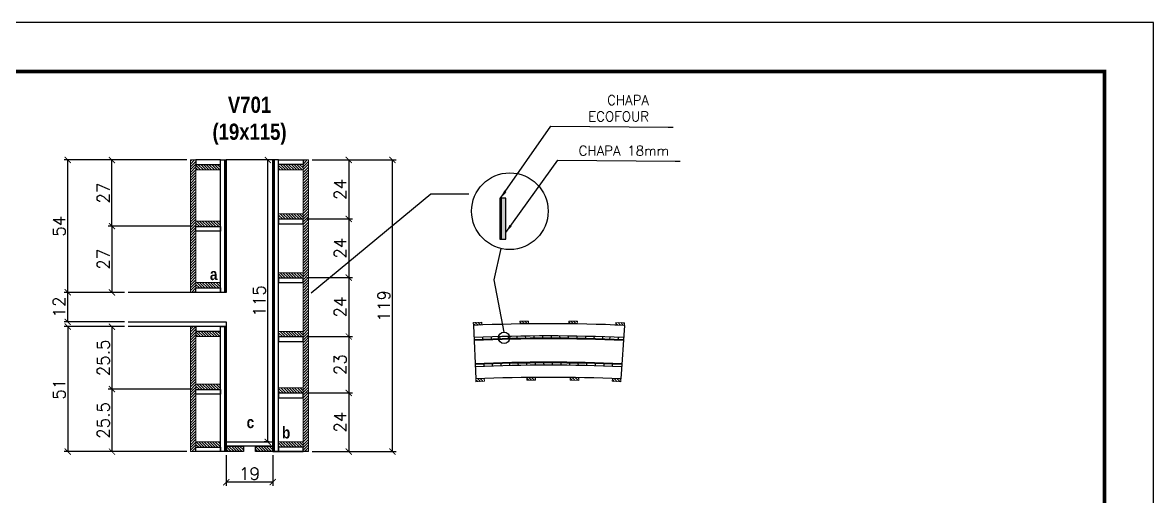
# Model space of a CAD drawing. Extents: x 3309 to 9563, y -2522 to 14608.
# Drawn here: x 7054 to 7978, y 8478 to 8865 of the extents above; entities that cross this region are included whole.
import ezdxf

# ---------------------------------------------------------------- set-up
doc = ezdxf.new("R2010")
doc.units = 0
doc.header["$PDMODE"] = 35
doc.header["$PDSIZE"] = -10
doc.linetypes.add('DASHED', pattern=[0.75, 0.5, -0.25])
for name, color, linetype, lineweight in [('CONCRETO', 251, 'Continuous', 25), ('contorno de painel', 7, 'Continuous', 13), ('Folhas', 255, 'Continuous', 9), ('Hachura', 251, 'Continuous', 9), ('Madeira', 126, 'Continuous', 18), ('SARRAFO DE PRESSAO', 251, 'DASHED', 9)]:
    doc.layers.add(name, color=color, linetype=linetype, lineweight=lineweight)
for name, color, linetype in [('COTA', 241, 'Continuous'), ('Cota Seção (2x)', 4, 'Continuous'), ('detalhes', 4, 'Continuous'), ('NOMENCLATURA', 7, 'Continuous'), ('Painéis', 200, 'Continuous'), ('SARR_2.2x7', 40, 'Continuous')]:
    doc.layers.add(name, color=color, linetype=linetype)
doc.layers.add('Laje_Perimetro', color=7, linetype='Continuous', plot=False)
doc.styles.add('COTA TECNICA', font='techl___.ttf', dxfattribs={"height": 10})
doc.styles.add('Romans', font='romans.shx')
doc.styles.add('TECNICA', font='techb___.ttf', dxfattribs={"height": 10})
doc.dimstyles.new('Cota Seção (2x)', dxfattribs={"dimtxt": 10, "dimasz": 5, "dimexe": 3, "dimexo": 3, "dimgap": 2, "dimtad": 3, "dimdec": 1, "dimlfac": 0.5, "dimzin": 12, "dimdsep": 46, "dimtxsty": 'Romans', "dimblk": 'ARCHTICK', "dimcen": 0, "dimclrd": 4, "dimclre": 4, "dimclrt": 1, "dimadec": 1, "dimazin": 3, "dimtfac": 1, "dimtdec": 1, "dimtmove": 0, "dimatfit": 3, "dimldrblk": 'OBLIQUE', "dimfxl": 1, "dimtolj": 1, "dimtzin": 12, "dimarcsym": 0})
doc.dimstyles.new('PAINEL', dxfattribs={"dimtxt": 10, "dimasz": 3, "dimexe": 3, "dimexo": 3, "dimgap": 3, "dimtad": 1, "dimdec": 1, "dimzin": 12, "dimdsep": 46, "dimtxsty": 'COTA TECNICA', "dimblk1": 'OBLIQUE', "dimblk2": 'OBLIQUE', "dimsah": 1, "dimcen": 0.9, "dimclrd": 4, "dimclre": 4, "dimclrt": 240, "dimadec": 1, "dimazin": 3, "dimtfac": 1, "dimtdec": 1, "dimtmove": 0, "dimatfit": 3, "dimfxl": 1, "dimtolj": 1, "dimtzin": 12, "dimarcsym": 0})
pattern_1 = [(315, (30181.3873, 515.2424), (1.12253202, 1.12253202), [])]
pattern_2 = [(225, (-1038.4745, -14218.932), (1.12253202, -1.12253202), [])]
pattern_3 = [(315, (30181.3873, 571.2424), (1.12253202, 1.12253202), [])]

# ---------------------------------------------------------------- blocks, each defined once
blk = doc.blocks.new('9999999999')
at = {"layer": 'Folhas'}
blk.add_lwpolyline([(98138.98, 34190.21), (99623.98, 34190.21), (99623.98, 35240.21), (98138.98, 35240.21)], close=True, dxfattribs=at)
at = {"layer": 'Folhas', "color": 30, "const_width": 3}
blk.add_lwpolyline([(98213.98, 34230.21), (99583.98, 34230.21), (99583.98, 35200.21), (98213.98, 35200.21)], close=True, dxfattribs=at)
blk = doc.blocks.new('_ArchTick')
at = {"color": 0, "linetype": 'ByBlock', "const_width": 0.15}
blk.add_lwpolyline([(-0.5, -0.5), (0.5, 0.5)], dxfattribs=at)
blk = doc.blocks.new('*D2768')
at = {"layer": 'COTA', "color": 4, "lineweight": -2, "transparency": 16777216}
for p, q in [((7137.37, 8644.89), (7087.86, 8644.89)), ((7090.86, 8620.89), (7090.86, 8644.89)), ((7137.37, 8620.89), (7087.86, 8620.89))]:
    blk.add_line(p, q, dxfattribs=at)
at = {"layer": 'Defpoints', "color": 0, "transparency": 16777216}
for p in [(7090.86, 8644.89), (7140.37, 8644.89), (7140.37, 8620.89)]:
    blk.add_point(p, dxfattribs=at)
at = {"layer": 'COTA', "color": 4, "lineweight": -2, "transparency": 16777216, "xscale": 5, "yscale": 5, "zscale": 5}
for p, rotation in [((7090.86, 8644.89), 90), ((7090.86, 8620.89), 270)]:
    blk.add_blockref('_ArchTick', p, dxfattribs=dict(at, rotation=rotation))
at = {"layer": 'COTA', "color": 1, "transparency": 16777216, "insert": (7083.86, 8632.89), "char_height": 10, "attachment_point": 5, "rotation": 90, "style": 'Romans'}
blk.add_mtext('\\A1;12', dxfattribs=at)
blk = doc.blocks.new('_Oblique')
at = {"color": 0, "linetype": 'ByBlock', "lineweight": -2}
blk.add_line((-0.5, -0.5), (0.5, 0.5), dxfattribs=at)
blk = doc.blocks.new('*D2769')
at = {"layer": 'COTA', "color": 4, "lineweight": -2, "transparency": 16777216}
for p, q in [((7188.17, 8752.89), (7087.86, 8752.89)), ((7090.86, 8644.89), (7090.86, 8752.89)), ((7137.37, 8644.89), (7087.86, 8644.89))]:
    blk.add_line(p, q, dxfattribs=at)
at = {"layer": 'Defpoints', "color": 0, "transparency": 16777216}
for p in [(7090.86, 8752.89), (7191.17, 8752.89), (7140.37, 8644.89)]:
    blk.add_point(p, dxfattribs=at)
at = {"layer": 'COTA', "color": 4, "lineweight": -2, "transparency": 16777216, "xscale": 5, "yscale": 5, "zscale": 5}
for p, rotation in [((7090.86, 8752.89), 90), ((7090.86, 8644.89), 270)]:
    blk.add_blockref('_ArchTick', p, dxfattribs=dict(at, rotation=rotation))
at = {"layer": 'COTA', "color": 1, "transparency": 16777216, "insert": (7083.86, 8698.89), "char_height": 10, "attachment_point": 5, "rotation": 90, "style": 'Romans'}
blk.add_mtext('\\A1;54', dxfattribs=at)
blk = doc.blocks.new('*D2770')
at = {"layer": 'COTA', "color": 4, "lineweight": -2, "transparency": 16777216}
for p, q in [((7255.37, 8752.89), (7251.32, 8752.89)), ((7254.32, 8522.89), (7254.32, 8752.89)), ((7255.37, 8522.89), (7251.32, 8522.89))]:
    blk.add_line(p, q, dxfattribs=at)
at = {"layer": 'Defpoints', "color": 0, "transparency": 16777216}
for p in [(7254.32, 8752.89), (7258.37, 8752.89), (7258.37, 8522.89)]:
    blk.add_point(p, dxfattribs=at)
at = {"layer": 'COTA', "color": 4, "lineweight": -2, "transparency": 16777216, "xscale": 5, "yscale": 5, "zscale": 5}
for p, rotation in [((7254.32, 8752.89), 90), ((7254.32, 8522.89), 270)]:
    blk.add_blockref('_ArchTick', p, dxfattribs=dict(at, rotation=rotation))
at = {"layer": 'COTA', "color": 1, "transparency": 16777216, "insert": (7247.32, 8637.89), "char_height": 10, "attachment_point": 5, "rotation": 90, "style": 'Romans'}
blk.add_mtext('\\A1;115', dxfattribs=at)
blk = doc.blocks.new('*D2771')
at = {"layer": 'COTA', "color": 4, "lineweight": -2, "transparency": 16777216}
for p, q in [((7220.37, 8511.89), (7220.37, 8486.95)), ((7258.37, 8511.89), (7258.37, 8486.95)), ((7258.37, 8489.95), (7220.37, 8489.95))]:
    blk.add_line(p, q, dxfattribs=at)
at = {"layer": 'Defpoints', "color": 0, "transparency": 16777216}
for p in [(7220.37, 8514.89), (7258.37, 8514.89), (7220.37, 8489.95)]:
    blk.add_point(p, dxfattribs=at)
at = {"layer": 'COTA', "color": 4, "lineweight": -2, "transparency": 16777216, "xscale": 5, "yscale": 5, "zscale": 5, "rotation": 180}
blk.add_blockref('_ArchTick', (7220.37, 8489.95), dxfattribs=at)
at = {"layer": 'COTA', "color": 4, "lineweight": -2, "transparency": 16777216, "xscale": 5, "yscale": 5, "zscale": 5}
blk.add_blockref('_ArchTick', (7258.37, 8489.95), dxfattribs=at)
at = {"layer": 'COTA', "color": 1, "transparency": 16777216, "insert": (7239.37, 8496.95), "char_height": 10, "attachment_point": 5, "style": 'Romans'}
blk.add_mtext('\\A1;19', dxfattribs=at)
blk = doc.blocks.new('*D2772')
at = {"layer": 'COTA', "color": 4, "lineweight": -2, "transparency": 16777216}
for p, q in [((7192.57, 8698.89), (7124, 8698.89)), ((7127, 8698.89), (7127, 8644.89)), ((7137.37, 8644.89), (7124, 8644.89))]:
    blk.add_line(p, q, dxfattribs=at)
at = {"layer": 'Defpoints', "color": 0, "transparency": 16777216}
for p in [(7195.57, 8698.89), (7127, 8644.89), (7140.37, 8644.89)]:
    blk.add_point(p, dxfattribs=at)
at = {"layer": 'COTA', "color": 4, "lineweight": -2, "transparency": 16777216, "xscale": 5, "yscale": 5, "zscale": 5}
for p, rotation in [((7127, 8698.89), 90), ((7127, 8644.89), 270)]:
    blk.add_blockref('_ArchTick', p, dxfattribs=dict(at, rotation=rotation))
at = {"layer": 'COTA', "color": 1, "transparency": 16777216, "insert": (7120, 8671.89), "char_height": 10, "attachment_point": 5, "rotation": 90, "style": 'Romans'}
blk.add_mtext('\\A1;27', dxfattribs=at)
blk = doc.blocks.new('*D2773')
at = {"layer": 'COTA', "color": 4, "lineweight": -2, "transparency": 16777216}
for p, q in [((7188.17, 8752.89), (7124, 8752.89)), ((7127, 8698.89), (7127, 8752.89)), ((7192.57, 8698.89), (7124, 8698.89))]:
    blk.add_line(p, q, dxfattribs=at)
at = {"layer": 'Defpoints', "color": 0, "transparency": 16777216}
for p in [(7127, 8752.89), (7191.17, 8752.89), (7195.57, 8698.89)]:
    blk.add_point(p, dxfattribs=at)
at = {"layer": 'COTA', "color": 4, "lineweight": -2, "transparency": 16777216, "xscale": 5, "yscale": 5, "zscale": 5}
for p, rotation in [((7127, 8752.89), 90), ((7127, 8698.89), 270)]:
    blk.add_blockref('_ArchTick', p, dxfattribs=dict(at, rotation=rotation))
at = {"layer": 'COTA', "color": 1, "transparency": 16777216, "insert": (7120, 8725.89), "char_height": 10, "attachment_point": 5, "rotation": 90, "style": 'Romans'}
blk.add_mtext('\\A1;27', dxfattribs=at)
blk = doc.blocks.new('*D2767')
at = {"layer": 'COTA', "color": 4, "lineweight": -2, "transparency": 16777216}
for p, q in [((7290.57, 8752.89), (7359.15, 8752.89)), ((7356.15, 8514.89), (7356.15, 8752.89)), ((7290.57, 8514.89), (7359.15, 8514.89))]:
    blk.add_line(p, q, dxfattribs=at)
at = {"layer": 'Defpoints', "color": 0, "transparency": 16777216}
for p in [(7287.57, 8752.89), (7356.15, 8752.89), (7287.57, 8514.89)]:
    blk.add_point(p, dxfattribs=at)
at = {"layer": 'COTA', "color": 4, "lineweight": -2, "transparency": 16777216, "xscale": 5, "yscale": 5, "zscale": 5}
for p, rotation in [((7356.15, 8752.89), 90), ((7356.15, 8514.89), 270)]:
    blk.add_blockref('_ArchTick', p, dxfattribs=dict(at, rotation=rotation))
at = {"layer": 'COTA', "color": 1, "transparency": 16777216, "insert": (7349.15, 8633.89), "char_height": 10, "attachment_point": 5, "rotation": 90, "style": 'Romans'}
blk.add_mtext('\\A1;119', dxfattribs=at)
blk = doc.blocks.new('*D2774')
at = {"layer": 'COTA', "color": 4, "lineweight": -2, "transparency": 16777216}
for p, q in [((7137.37, 8616.89), (7087.86, 8616.89)), ((7090.86, 8616.89), (7090.86, 8514.89)), ((7188.17, 8514.89), (7087.86, 8514.89))]:
    blk.add_line(p, q, dxfattribs=at)
at = {"layer": 'Defpoints', "color": 0, "transparency": 16777216}
for p in [(7140.37, 8616.89), (7090.86, 8514.89), (7191.17, 8514.89)]:
    blk.add_point(p, dxfattribs=at)
at = {"layer": 'COTA', "color": 4, "lineweight": -2, "transparency": 16777216, "xscale": 5, "yscale": 5, "zscale": 5}
for p, rotation in [((7090.86, 8616.89), 90), ((7090.86, 8514.89), 270)]:
    blk.add_blockref('_ArchTick', p, dxfattribs=dict(at, rotation=rotation))
at = {"layer": 'COTA', "color": 1, "transparency": 16777216, "insert": (7083.86, 8565.89), "char_height": 10, "attachment_point": 5, "rotation": 90, "style": 'Romans'}
blk.add_mtext('\\A1;51', dxfattribs=at)
blk = doc.blocks.new('*D2775')
at = {"layer": 'COTA', "color": 4, "lineweight": -2, "transparency": 16777216}
for p, q in [((7137.37, 8616.89), (7124, 8616.89)), ((7127, 8616.89), (7127, 8565.89)), ((7192.57, 8565.89), (7124, 8565.89))]:
    blk.add_line(p, q, dxfattribs=at)
at = {"layer": 'Defpoints', "color": 0, "transparency": 16777216}
for p in [(7140.37, 8616.89), (7127, 8565.89), (7195.57, 8565.89)]:
    blk.add_point(p, dxfattribs=at)
at = {"layer": 'COTA', "color": 4, "lineweight": -2, "transparency": 16777216, "xscale": 5, "yscale": 5, "zscale": 5}
for p, rotation in [((7127, 8616.89), 90), ((7127, 8565.89), 270)]:
    blk.add_blockref('_ArchTick', p, dxfattribs=dict(at, rotation=rotation))
at = {"layer": 'COTA', "color": 1, "transparency": 16777216, "insert": (7120, 8591.39), "char_height": 10, "attachment_point": 5, "rotation": 90, "style": 'Romans'}
blk.add_mtext('\\A1;25.5', dxfattribs=at)
blk = doc.blocks.new('*D2776')
at = {"layer": 'COTA', "color": 4, "lineweight": -2, "transparency": 16777216}
for p, q in [((7192.57, 8565.89), (7124, 8565.89)), ((7127, 8565.89), (7127, 8514.89)), ((7188.17, 8514.89), (7124, 8514.89))]:
    blk.add_line(p, q, dxfattribs=at)
at = {"layer": 'Defpoints', "color": 0, "transparency": 16777216}
for p in [(7195.57, 8565.89), (7127, 8514.89), (7191.17, 8514.89)]:
    blk.add_point(p, dxfattribs=at)
at = {"layer": 'COTA', "color": 4, "lineweight": -2, "transparency": 16777216, "xscale": 5, "yscale": 5, "zscale": 5}
for p, rotation in [((7127, 8565.89), 90), ((7127, 8514.89), 270)]:
    blk.add_blockref('_ArchTick', p, dxfattribs=dict(at, rotation=rotation))
at = {"layer": 'COTA', "color": 1, "transparency": 16777216, "insert": (7120, 8540.39), "char_height": 10, "attachment_point": 5, "rotation": 90, "style": 'Romans'}
blk.add_mtext('\\A1;25.5', dxfattribs=at)
blk = doc.blocks.new('*D2777')
at = {"layer": 'COTA', "color": 4, "lineweight": -2, "transparency": 16777216}
for p, q in [((7290.57, 8752.89), (7323.49, 8752.89)), ((7320.49, 8752.89), (7320.49, 8704.89)), ((7286.17, 8704.89), (7323.49, 8704.89))]:
    blk.add_line(p, q, dxfattribs=at)
at = {"layer": 'Defpoints', "color": 0, "transparency": 16777216}
for p in [(7287.57, 8752.89), (7283.17, 8704.89), (7320.49, 8704.89)]:
    blk.add_point(p, dxfattribs=at)
at = {"layer": 'COTA', "color": 4, "lineweight": -2, "transparency": 16777216, "xscale": 5, "yscale": 5, "zscale": 5}
for p, rotation in [((7320.49, 8752.89), 90), ((7320.49, 8704.89), 270)]:
    blk.add_blockref('_ArchTick', p, dxfattribs=dict(at, rotation=rotation))
at = {"layer": 'COTA', "color": 1, "transparency": 16777216, "insert": (7313.49, 8728.89), "char_height": 10, "attachment_point": 5, "rotation": 90, "style": 'Romans'}
blk.add_mtext('\\A1;24', dxfattribs=at)
blk = doc.blocks.new('*D2778')
at = {"layer": 'COTA', "color": 4, "lineweight": -2, "transparency": 16777216}
for p, q in [((7286.17, 8704.89), (7323.49, 8704.89)), ((7320.49, 8704.89), (7320.49, 8656.89)), ((7286.17, 8656.89), (7323.49, 8656.89))]:
    blk.add_line(p, q, dxfattribs=at)
at = {"layer": 'Defpoints', "color": 0, "transparency": 16777216}
for p in [(7283.17, 8704.89), (7283.17, 8656.89), (7320.49, 8656.89)]:
    blk.add_point(p, dxfattribs=at)
at = {"layer": 'COTA', "color": 4, "lineweight": -2, "transparency": 16777216, "xscale": 5, "yscale": 5, "zscale": 5}
for p, rotation in [((7320.49, 8704.89), 90), ((7320.49, 8656.89), 270)]:
    blk.add_blockref('_ArchTick', p, dxfattribs=dict(at, rotation=rotation))
at = {"layer": 'COTA', "color": 1, "transparency": 16777216, "insert": (7313.49, 8680.89), "char_height": 10, "attachment_point": 5, "rotation": 90, "style": 'Romans'}
blk.add_mtext('\\A1;24', dxfattribs=at)
blk = doc.blocks.new('*D2779')
at = {"layer": 'COTA', "color": 4, "lineweight": -2, "transparency": 16777216}
for p, q in [((7286.17, 8656.89), (7323.49, 8656.89)), ((7320.49, 8656.89), (7320.49, 8608.89)), ((7286.17, 8608.89), (7323.49, 8608.89))]:
    blk.add_line(p, q, dxfattribs=at)
at = {"layer": 'Defpoints', "color": 0, "transparency": 16777216}
for p in [(7283.17, 8656.89), (7283.17, 8608.89), (7320.49, 8608.89)]:
    blk.add_point(p, dxfattribs=at)
at = {"layer": 'COTA', "color": 4, "lineweight": -2, "transparency": 16777216, "xscale": 5, "yscale": 5, "zscale": 5}
for p, rotation in [((7320.49, 8656.89), 90), ((7320.49, 8608.89), 270)]:
    blk.add_blockref('_ArchTick', p, dxfattribs=dict(at, rotation=rotation))
at = {"layer": 'COTA', "color": 1, "transparency": 16777216, "insert": (7313.49, 8632.89), "char_height": 10, "attachment_point": 5, "rotation": 90, "style": 'Romans'}
blk.add_mtext('\\A1;24', dxfattribs=at)
blk = doc.blocks.new('*D2780')
at = {"layer": 'COTA', "color": 4, "lineweight": -2, "transparency": 16777216}
for p, q in [((7286.17, 8608.89), (7323.49, 8608.89)), ((7320.49, 8608.89), (7320.49, 8562.89)), ((7286.17, 8562.89), (7323.49, 8562.89))]:
    blk.add_line(p, q, dxfattribs=at)
at = {"layer": 'Defpoints', "color": 0, "transparency": 16777216}
for p in [(7283.17, 8608.89), (7283.17, 8562.89), (7320.49, 8562.89)]:
    blk.add_point(p, dxfattribs=at)
at = {"layer": 'COTA', "color": 4, "lineweight": -2, "transparency": 16777216, "xscale": 5, "yscale": 5, "zscale": 5}
for p, rotation in [((7320.49, 8608.89), 90), ((7320.49, 8562.89), 270)]:
    blk.add_blockref('_ArchTick', p, dxfattribs=dict(at, rotation=rotation))
at = {"layer": 'COTA', "color": 1, "transparency": 16777216, "insert": (7313.49, 8585.89), "char_height": 10, "attachment_point": 5, "rotation": 90, "style": 'Romans'}
blk.add_mtext('\\A1;23', dxfattribs=at)
blk = doc.blocks.new('*D2781')
at = {"layer": 'COTA', "color": 4, "lineweight": -2, "transparency": 16777216}
for p, q in [((7286.17, 8562.89), (7323.49, 8562.89)), ((7320.49, 8562.89), (7320.49, 8514.89)), ((7290.57, 8514.89), (7323.49, 8514.89))]:
    blk.add_line(p, q, dxfattribs=at)
at = {"layer": 'Defpoints', "color": 0, "transparency": 16777216}
for p in [(7283.17, 8562.89), (7287.57, 8514.89), (7320.49, 8514.89)]:
    blk.add_point(p, dxfattribs=at)
at = {"layer": 'COTA', "color": 4, "lineweight": -2, "transparency": 16777216, "xscale": 5, "yscale": 5, "zscale": 5}
for p, rotation in [((7320.49, 8562.89), 90), ((7320.49, 8514.89), 270)]:
    blk.add_blockref('_ArchTick', p, dxfattribs=dict(at, rotation=rotation))
at = {"layer": 'COTA', "color": 1, "transparency": 16777216, "insert": (7313.49, 8538.89), "char_height": 10, "attachment_point": 5, "rotation": 90, "style": 'Romans'}
blk.add_mtext('\\A1;24', dxfattribs=at)

msp = doc.modelspace()

# ---------------------------------------------------------------- hatches: boundary and pattern name
at = {"layer": 'Hachura'}
h = msp.add_hatch(dxfattribs=at)
h.set_pattern_fill('ANSI31', color=256, scale=0.5, angle=180, style=0)
h.set_pattern_definition(pattern_2)
h.paths.add_polyline_path([(7191.17, 8752.89), (7195.57, 8752.89), (7195.57, 8644.89), (7191.17, 8644.89)])
h = msp.add_hatch(dxfattribs=at)
h.set_pattern_fill('ANSI31', color=256, scale=0.5, angle=270, style=0)
h.set_pattern_definition(pattern_1)
h.paths.add_polyline_path([(7195.57, 8744.89), (7195.57, 8749.29), (7215.57, 8749.29), (7215.57, 8744.89)])
h = msp.add_hatch(dxfattribs=at)
h.set_pattern_fill('ANSI31', color=256, scale=0.5, angle=270, style=0)
h.set_pattern_definition(pattern_1)
h.paths.add_polyline_path([(7283.17, 8744.89), (7283.17, 8749.29), (7263.17, 8749.29), (7263.17, 8744.89)])
h = msp.add_hatch(dxfattribs=at)
h.set_pattern_fill('ANSI31', color=256, scale=0.5, angle=180, style=0)
h.set_pattern_definition(pattern_2)
h.paths.add_polyline_path([(7287.57, 8752.89), (7283.17, 8752.89), (7283.17, 8514.89), (7287.57, 8514.89)])
h = msp.add_hatch(color=256, dxfattribs=at)
h.dxf.hatch_style = 1
h.paths.add_polyline_path([(7448.68, 8721.65), (7445.08, 8721.65), (7445.08, 8688.34), (7448.68, 8688.34)])
h = msp.add_hatch(dxfattribs=at)
h.set_pattern_fill('ANSI31', color=256, scale=0.5, angle=270, style=0)
h.set_pattern_definition([(315, (30181.3873, 535.2424), (1.12253202, 1.12253202), [])])
h.paths.add_polyline_path([(7195.57, 8702.89), (7195.57, 8698.49), (7215.57, 8698.49), (7215.57, 8702.89)])
h = msp.add_hatch(dxfattribs=at)
h.set_pattern_fill('ANSI31', color=256, scale=0.5, angle=270, style=0)
h.set_pattern_definition(pattern_3)
h.paths.add_polyline_path([(7283.17, 8708.89), (7283.17, 8704.49), (7263.17, 8704.49), (7263.17, 8708.89)])
h = msp.add_hatch(dxfattribs=at)
h.set_pattern_fill('ANSI31', color=256, scale=0.5, angle=270, style=0)
h.set_pattern_definition([(315, (30181.3873, 523.2424), (1.12253202, 1.12253202), [])])
h.paths.add_polyline_path([(7283.17, 8660.89), (7283.17, 8656.49), (7263.17, 8656.49), (7263.17, 8660.89)])
h = msp.add_hatch(dxfattribs=at)
h.set_pattern_fill('ANSI31', color=256, scale=0.5, angle=270, style=0)
h.set_pattern_definition([(315, (30181.3873, 485.2424), (1.12253202, 1.12253202), [])])
h.paths.add_polyline_path([(7195.57, 8652.89), (7195.57, 8648.49), (7215.57, 8648.49), (7215.57, 8652.89)])
h = msp.add_hatch(dxfattribs=at)
h.set_pattern_fill('ANSI31', color=256, scale=0.5, angle=272.38709, style=0)
h.set_pattern_definition([(317.387087, (30730.9312, 1352.817), (1.07480393, 1.16831193), [])])
h.paths.add_polyline_path([(7422.29, 8617.95), (7422.2, 8620.15), (7429.19, 8620.44), (7429.28, 8618.24)])
h = msp.add_hatch(dxfattribs=at)
h.set_pattern_fill('ANSI31', color=256, scale=0.5, angle=270.81463, style=0)
h.set_pattern_definition([(315.81463, (30560.8763, 717.0978), (1.10645896, 1.13837815), [])])
h.paths.add_polyline_path([(7460.38, 8619.11), (7460.35, 8621.31), (7467.34, 8621.41), (7467.38, 8619.21)])
h = msp.add_hatch(dxfattribs=at)
h.set_pattern_fill('ANSI31', color=256, scale=0.5, angle=269.16676, style=0)
h.set_pattern_definition([(314.1667616, (30363.9261, 56.1631), (1.13873744, 1.10608918), [])])
h.paths.add_polyline_path([(7500.22, 8619.2), (7500.25, 8621.4), (7507.25, 8621.3), (7507.22, 8619.1)])
h = msp.add_hatch(dxfattribs=at)
h.set_pattern_fill('ANSI31', color=256, scale=0.5, angle=267.47985, style=0)
h.set_pattern_definition([(312.479846, (30140.4355, -614.1767), (1.17080495, 1.07208769), [])])
h.paths.add_polyline_path([(7538.71, 8618.21), (7538.81, 8620.41), (7545.8, 8620.1), (7545.71, 8617.9)])
h = msp.add_hatch(dxfattribs=at)
h.set_pattern_fill('ANSI31', color=256, scale=0.5, angle=180, style=0)
h.set_pattern_definition([(225, (-1038.4745, -14346.932), (1.12253202, -1.12253202), [])])
h.paths.add_polyline_path([(7191.17, 8616.89), (7195.57, 8616.89), (7195.57, 8514.89), (7191.17, 8514.89)])
h = msp.add_hatch(dxfattribs=at)
h.set_pattern_fill('ANSI31', color=256, scale=0.5, angle=270, style=0)
h.set_pattern_definition([(315, (30181.3873, 379.2424), (1.12253202, 1.12253202), [])])
h.paths.add_polyline_path([(7195.57, 8608.89), (7195.57, 8613.29), (7215.57, 8613.29), (7215.57, 8608.89)])
h = msp.add_hatch(dxfattribs=at)
h.set_pattern_fill('ANSI31', color=256, scale=0.5, angle=270, style=0)
h.set_pattern_definition([(315, (30181.3873, 475.2424), (1.12253202, 1.12253202), [])])
h.paths.add_polyline_path([(7283.17, 8612.89), (7283.17, 8608.49), (7263.17, 8608.49), (7263.17, 8612.89)])
h = msp.add_hatch(dxfattribs=at)
h.set_pattern_fill('ANSI31', color=256, scale=0.5, angle=272.38636, style=0)
h.set_pattern_definition([(317.38636, (30732.8646, 1306.5657), (1.07481877, 1.16829828), [])])
h.paths.add_polyline_path([(7424.32, 8571.99), (7424.22, 8574.19), (7431.22, 8574.48), (7431.31, 8572.29)])
h = msp.add_hatch(dxfattribs=at)
h.set_pattern_fill('ANSI31', color=256, scale=0.5, angle=270.60213, style=0)
h.set_pattern_definition([(315.60213, (30537.0612, 585.5558), (1.11067338, 1.13426667), [])])
h.paths.add_polyline_path([(7466.03, 8573.19), (7466, 8575.39), (7473, 8575.46), (7473.03, 8573.26)])
h = msp.add_hatch(dxfattribs=at)
h.set_pattern_fill('ANSI31', color=256, scale=0.5, angle=269.09011, style=0)
h.set_pattern_definition([(314.0901065, (30353.6332, -20.437), (1.14021624, 1.10456469), [])])
h.paths.add_polyline_path([(7501.4, 8573.18), (7501.43, 8575.38), (7508.43, 8575.27), (7508.4, 8573.07)])
h = msp.add_hatch(dxfattribs=at)
h.set_pattern_fill('ANSI31', color=256, scale=0.5, angle=267.47985, style=0)
h.set_pattern_definition([(312.479846, (30137.4762, -660.0876), (1.17080495, 1.07208769), [])])
h.paths.add_polyline_path([(7535.75, 8572.3), (7535.85, 8574.5), (7542.84, 8574.19), (7542.75, 8571.99)])
h = msp.add_hatch(dxfattribs=at)
h.set_pattern_fill('ANSI31', color=256, scale=0.5, angle=270, style=0)
h.set_pattern_definition([(315, (30181.3873, 402.2424), (1.12253202, 1.12253202), [])])
h.paths.add_polyline_path([(7195.57, 8569.89), (7195.57, 8565.49), (7215.57, 8565.49), (7215.57, 8569.89)])
h = msp.add_hatch(dxfattribs=at)
h.set_pattern_fill('ANSI31', color=256, scale=0.5, angle=270, style=0)
h.set_pattern_definition(pattern_3)
h.paths.add_polyline_path([(7283.17, 8566.89), (7283.17, 8562.49), (7263.17, 8562.49), (7263.17, 8566.89)])
h = msp.add_hatch(dxfattribs=at)
h.set_pattern_fill('ANSI31', color=256, scale=0.5, angle=270, style=0)
h.set_pattern_definition([(315, (30181.3873, 305.2424), (1.12253202, 1.12253202), [])])
h.paths.add_polyline_path([(7195.57, 8522.89), (7195.57, 8518.49), (7215.57, 8518.49), (7215.57, 8522.89)])
h = msp.add_hatch(dxfattribs=at)
h.set_pattern_fill('ANSI31', color=256, scale=0.5, angle=270, style=0)
h.set_pattern_definition([(315, (30181.3873, 385.2424), (1.12253202, 1.12253202), [])])
h.paths.add_polyline_path([(7283.17, 8522.89), (7283.17, 8518.49), (7263.17, 8518.49), (7263.17, 8522.89)])
at = {"layer": 'SARR_2.2x7'}
h = msp.add_hatch(dxfattribs=at)
h.set_pattern_fill('ANSI31', color=256, scale=0.5, angle=90)
h.set_pattern_definition([(135, (40455.9099, -114997.2835), (-1.122532015, -1.122532015), [])])
h.paths.add_polyline_path([(7234.37, 8514.89), (7234.37, 8519.29), (7220.37, 8519.29), (7220.37, 8514.89)])
h = msp.add_hatch(dxfattribs=at)
h.set_pattern_fill('ANSI31', color=256, scale=0.5, angle=90)
h.set_pattern_definition([(135, (40479.9078, -114997.2835), (-1.122532015, -1.122532015), [])])
h.paths.add_polyline_path([(7258.37, 8514.89), (7258.37, 8519.29), (7244.37, 8519.29), (7244.37, 8514.89)])

# ---------------------------------------------------------------- linework, layer by layer
at = {"layer": 'CONCRETO', "linetype": 'Continuous'}
msp.add_lwpolyline([(7287.57, 8514.89), (7258.37, 8514.89), (7258.37, 8752.89), (7220.37, 8752.89), (7220.37, 8644.89), (7140.37, 8644.89)], dxfattribs=at)
at = {"layer": 'contorno de painel', "color": 5}
msp.add_line((7429.28, 8618.26), (7429.28, 8618.24), dxfattribs=at)
at = {"layer": 'Cota Seção (2x)', "color": 30, "true_color": 0xf26722}
for centre, radius in [((7452.09, 8711.1), 31.28), ((7447.37, 8607.73), 4.65)]:
    msp.add_circle(centre, radius, dxfattribs=at)
at = {"layer": 'Laje_Perimetro'}
msp.add_lwpolyline([(7977.87, 8864.98), (6492.87, 8864.98), (6492.87, 7814.98), (7977.87, 7814.98)], close=True, dxfattribs=at)
at = {"layer": 'Madeira'}
for points in [[(7191.17, 8752.89), (7195.57, 8752.89), (7195.57, 8644.89), (7191.17, 8644.89)], [(7195.57, 8744.89), (7195.57, 8749.29), (7215.57, 8749.29), (7215.57, 8744.89)], [(7283.17, 8744.89), (7283.17, 8749.29), (7263.17, 8749.29), (7263.17, 8744.89)], [(7287.57, 8752.89), (7283.17, 8752.89), (7283.17, 8514.89), (7287.57, 8514.89)], [(7195.57, 8702.89), (7195.57, 8698.49), (7215.57, 8698.49), (7215.57, 8702.89)], [(7283.17, 8708.89), (7283.17, 8704.49), (7263.17, 8704.49), (7263.17, 8708.89)], [(7283.17, 8660.89), (7283.17, 8656.49), (7263.17, 8656.49), (7263.17, 8660.89)], [(7195.57, 8652.89), (7195.57, 8648.49), (7215.57, 8648.49), (7215.57, 8652.89)], [(7422.29, 8617.95), (7422.2, 8620.15), (7429.19, 8620.44), (7429.28, 8618.24)], [(7460.38, 8619.11), (7460.35, 8621.31), (7467.34, 8621.41), (7467.38, 8619.21)], [(7500.22, 8619.2), (7500.25, 8621.4), (7507.25, 8621.3), (7507.22, 8619.1)], [(7538.71, 8618.21), (7538.81, 8620.41), (7545.8, 8620.1), (7545.71, 8617.9)], [(7191.17, 8616.89), (7195.57, 8616.89), (7195.57, 8514.89), (7191.17, 8514.89)], [(7195.57, 8608.89), (7195.57, 8613.29), (7215.57, 8613.29), (7215.57, 8608.89)], [(7283.17, 8612.89), (7283.17, 8608.49), (7263.17, 8608.49), (7263.17, 8612.89)], [(7424.32, 8571.99), (7424.22, 8574.19), (7431.22, 8574.48), (7431.31, 8572.29)], [(7466.03, 8573.19), (7466, 8575.39), (7473, 8575.46), (7473.03, 8573.26)], [(7501.4, 8573.18), (7501.43, 8575.38), (7508.43, 8575.27), (7508.4, 8573.07)], [(7535.75, 8572.3), (7535.85, 8574.5), (7542.84, 8574.19), (7542.75, 8571.99)], [(7195.57, 8569.89), (7195.57, 8565.49), (7215.57, 8565.49), (7215.57, 8569.89)], [(7283.17, 8566.89), (7283.17, 8562.49), (7263.17, 8562.49), (7263.17, 8566.89)], [(7195.57, 8522.89), (7195.57, 8518.49), (7215.57, 8518.49), (7215.57, 8522.89)], [(7283.17, 8522.89), (7283.17, 8518.49), (7263.17, 8518.49), (7263.17, 8522.89)]]:
    msp.add_lwpolyline(points, close=True, dxfattribs=at)
at = {"layer": 'Painéis'}
for p, q in [((7422.29, 8617.95), (7424.23, 8574.19)), ((7545.71, 8617.9), (7542.84, 8574.19)), ((7429.73, 8608.25), (7429.81, 8606.45)), ((7436.72, 8608.51), (7436.8, 8606.71)), ((7443.72, 8608.73), (7443.8, 8606.93)), ((7450.72, 8608.91), (7450.8, 8607.11)), ((7457.72, 8609.06), (7457.8, 8607.26)), ((7464.72, 8609.17), (7464.8, 8607.37)), ((7471.72, 8609.25), (7471.8, 8607.45)), ((7478.73, 8609.29), (7478.81, 8607.49)), ((7485.73, 8609.3), (7485.81, 8607.5)), ((7492.74, 8609.27), (7492.82, 8607.47)), ((7499.75, 8609.21), (7499.83, 8607.41)), ((7506.76, 8609.11), (7506.84, 8607.3)), ((7513.78, 8608.97), (7513.86, 8607.17)), ((7520.79, 8608.8), (7520.87, 8607)), ((7527.81, 8608.59), (7527.89, 8606.79)), ((7533.69, 8608.39), (7533.39, 8606.6)), ((7540.75, 8608.11), (7540.44, 8606.32)), ((7430.7, 8586.27), (7430.78, 8584.47)), ((7437.69, 8586.53), (7437.77, 8584.73)), ((7444.69, 8586.75), (7444.77, 8584.95)), ((7451.69, 8586.93), (7451.77, 8585.13)), ((7458.69, 8587.07), (7458.77, 8585.28)), ((7465.69, 8587.18), (7465.77, 8585.39)), ((7472.7, 8587.26), (7472.78, 8585.46)), ((7479.7, 8587.3), (7479.78, 8585.5)), ((7486.71, 8587.3), (7486.79, 8585.5)), ((7493.72, 8587.26), (7493.8, 8585.46)), ((7500.73, 8587.19), (7500.81, 8585.39)), ((7507.74, 8587.09), (7507.82, 8585.28)), ((7514.75, 8586.94), (7514.83, 8585.14)), ((7521.77, 8586.76), (7521.85, 8584.96)), ((7528.78, 8586.55), (7528.86, 8584.74)), ((7535.8, 8586.29), (7535.72, 8584.5))]:
    msp.add_line(p, q, dxfattribs=at)
at = {"layer": 'Painéis', "linetype": 'ByBlock'}
for points in [[(7195.57, 8749.29), (7215.57, 8749.29), (7215.57, 8752.89), (7195.57, 8752.89)], [(7283.17, 8749.29), (7263.17, 8749.29), (7263.17, 8752.89), (7283.17, 8752.89)], [(7283.17, 8704.49), (7263.17, 8704.49), (7263.17, 8700.89), (7283.17, 8700.89)], [(7195.57, 8698.49), (7215.57, 8698.49), (7215.57, 8694.89), (7195.57, 8694.89)], [(7195.57, 8648.49), (7215.57, 8648.49), (7215.57, 8644.89), (7195.57, 8644.89)], [(7283.17, 8656.49), (7263.17, 8656.49), (7263.17, 8652.89), (7283.17, 8652.89)], [(7195.57, 8613.29), (7215.57, 8613.29), (7215.57, 8616.89), (7195.57, 8616.89)], [(7283.17, 8608.49), (7263.17, 8608.49), (7263.17, 8604.89), (7283.17, 8604.89)], [(7195.57, 8565.49), (7215.57, 8565.49), (7215.57, 8561.89), (7195.57, 8561.89)], [(7283.17, 8562.49), (7263.17, 8562.49), (7263.17, 8558.89), (7283.17, 8558.89)], [(7195.57, 8518.49), (7215.57, 8518.49), (7215.57, 8514.89), (7195.57, 8514.89)], [(7283.17, 8518.49), (7263.17, 8518.49), (7263.17, 8514.89), (7283.17, 8514.89)]]:
    msp.add_lwpolyline(points, close=True, dxfattribs=at)
at = {"layer": 'Painéis'}
for points in [[(7215.57, 8752.89), (7219.17, 8752.89), (7219.17, 8644.89), (7215.57, 8644.89)], [(7219.17, 8752.89), (7220.37, 8752.89), (7220.37, 8644.89), (7219.17, 8644.89)], [(7259.57, 8752.89), (7258.37, 8752.89), (7258.37, 8514.89), (7259.57, 8514.89)], [(7263.17, 8752.89), (7259.57, 8752.89), (7259.57, 8514.89), (7263.17, 8514.89)], [(7445.08, 8721.65), (7443.88, 8721.65), (7443.88, 8688.34), (7445.08, 8688.34)], [(7448.68, 8721.65), (7445.08, 8721.65), (7445.08, 8688.34), (7448.68, 8688.34)], [(7215.57, 8616.89), (7219.17, 8616.89), (7219.17, 8514.89), (7215.57, 8514.89)], [(7219.17, 8616.89), (7220.37, 8616.89), (7220.37, 8514.89), (7219.17, 8514.89)], [(7220.37, 8519.29), (7220.37, 8522.89), (7258.37, 8522.89), (7258.37, 8519.29)]]:
    msp.add_lwpolyline(points, close=True, dxfattribs=at)
msp.add_lwpolyline([(7140.37, 8620.89), (7220.37, 8620.89), (7220.37, 8616.89), (7140.37, 8616.89)], dxfattribs=at)
for radius, start in [(1386.4, 87.42964), (1376.4, 87.4382), (1374.6, 87.43975), (1374, 87.44027), (1355, 87.45691), (1354.4, 87.45744), (1352.6, 87.45904), (1342.6, 87.46802)]:
    msp.add_arc((7483.53, 7232.9), radius, start, 92.53173, dxfattribs=at)
at = {"layer": 'SARR_2.2x7'}
for points in [[(7220.37, 8519.29), (7234.37, 8519.29), (7234.37, 8514.89), (7220.37, 8514.89)], [(7244.37, 8519.29), (7258.37, 8519.29), (7258.37, 8514.89), (7244.37, 8514.89)]]:
    msp.add_lwpolyline(points, close=True, dxfattribs=at)

# ---------------------------------------------------------------- block references
at = {"layer": 'SARRAFO DE PRESSAO', "color": 6, "linetype": 'ByBlock'}
msp.add_blockref('9999999999', (-91646.11, -26375.22), dxfattribs=at)

# ---------------------------------------------------------------- texts
at = {"color": 240, "char_height": 8, "attachment_point": 9, "style": 'Romans'}
for s, insert in [('\\A1;CHAPA  \\PECOFOUR', (7565.82, 8784.41)), ('\\A1;CHAPA 18mm', (7582.31, 8756.46))]:
    msp.add_mtext(s, dxfattribs=dict(at, insert=insert))
at = {"layer": 'detalhes', "style": 'TECNICA'}
for s, p in [('a', (7207.05, 8654.91)), ('c', (7237.06, 8534.08)), ('b', (7265.95, 8525.67))]:
    msp.add_text(s, height=9.6, dxfattribs=at).set_placement(p)
at = {"layer": 'NOMENCLATURA', "insert": (7239.4, 8804.58), "char_height": 13.2, "attachment_point": 2, "style": 'TECNICA'}
msp.add_mtext_dynamic_manual_height_columns('V701\\P(19x115)', width=300.2766, gutter_width=1, heights=[0], dxfattribs=at)

# ---------------------------------------------------------------- dimensions: what is measured, and where the dimension line sits
at = {"layer": 'COTA'}
for base, p1, p2, angle, picture, middle in [((7090.86, 8752.89), (7140.37, 8644.89), (7191.17, 8752.89), 90, '*D2769', (7083.86, 8698.89)), ((7127, 8752.89), (7195.57, 8698.89), (7191.17, 8752.89), 90, '*D2773', (7120, 8725.89)), ((7254.32, 8752.89), (7258.37, 8522.89), (7258.37, 8752.89), 90, '*D2770', (7247.32, 8637.89)), ((7320.49, 8704.89), (7287.57, 8752.89), (7283.17, 8704.89), 90, '*D2777', (7313.49, 8728.89)), ((7356.15, 8752.89), (7287.57, 8514.89), (7287.57, 8752.89), 90, '*D2767', (7349.15, 8633.89)), ((7320.49, 8656.89), (7283.17, 8704.89), (7283.17, 8656.89), 90, '*D2778', (7313.49, 8680.89)), ((7127, 8644.89), (7195.57, 8698.89), (7140.37, 8644.89), 90, '*D2772', (7120, 8671.89)), ((7090.86, 8644.89), (7140.37, 8620.89), (7140.37, 8644.89), 90, '*D2768', (7083.86, 8632.89)), ((7090.86, 8514.89), (7140.37, 8616.89), (7191.17, 8514.89), 90, '*D2774', (7083.86, 8565.89)), ((7127, 8565.89), (7140.37, 8616.89), (7195.57, 8565.89), 90, '*D2775', (7120, 8591.39)), ((7127, 8514.89), (7195.57, 8565.89), (7191.17, 8514.89), 90, '*D2776', (7120, 8540.39)), ((7220.37, 8489.95), (7258.37, 8514.89), (7220.37, 8514.89), 180, '*D2771', (7239.37, 8496.95))]:
    dim = msp.add_linear_dim(base=base, p1=p1, p2=p2, angle=angle, dimstyle='Cota Seção (2x)', dxfattribs=at)
    dim.commit()
    dim.dimension.update_dxf_attribs({"geometry": picture, "text_midpoint": middle})
for base, p1, p2, picture, middle in [((7320.49, 8608.89), (7283.17, 8656.89), (7283.17, 8608.89), '*D2779', (7313.49, 8632.89)), ((7320.49, 8562.89), (7283.17, 8608.89), (7283.17, 8562.89), '*D2780', (7313.49, 8585.89)), ((7320.49, 8514.89), (7283.17, 8562.89), (7287.57, 8514.89), '*D2781', (7313.49, 8538.89))]:
    dim = msp.add_linear_dim(base=base, p1=p1, p2=p2, angle=90, dimstyle='Cota Seção (2x)', override={"dimtmove": 1}, dxfattribs=at)
    dim.commit()
    dim.dimension.update_dxf_attribs({"geometry": picture, "text_midpoint": middle})

# ---------------------------------------------------------------- leaders
at = {"annotation_type": 0, "has_hookline": 1, "hookline_direction": 1, "horizontal_direction": (-1, 0, 0)}
for points in [[(7444.48, 8721.65), (7485.54, 8780.62), (7581.48, 8779.77)], [(7448.68, 8693.69), (7491.27, 8752.67), (7587.21, 8751.81)]]:
    msp.add_leader(points, dimstyle='PAINEL', override={"dimasz": 7}, dxfattribs=at)
at = {"layer": 'Painéis', "linetype": 'ByBlock'}
for points in [[(7289.75, 8644.52), (7387.43, 8725.25), (7418.6, 8725.25)], [(7447.37, 8612.38), (7439.22, 8655.06), (7445.09, 8680.61)]]:
    msp.add_leader(points, dimstyle='PAINEL', override={"dimgap": 3, "dimtad": 0}, dxfattribs=at)

doc.saveas('drawing.dxf')
